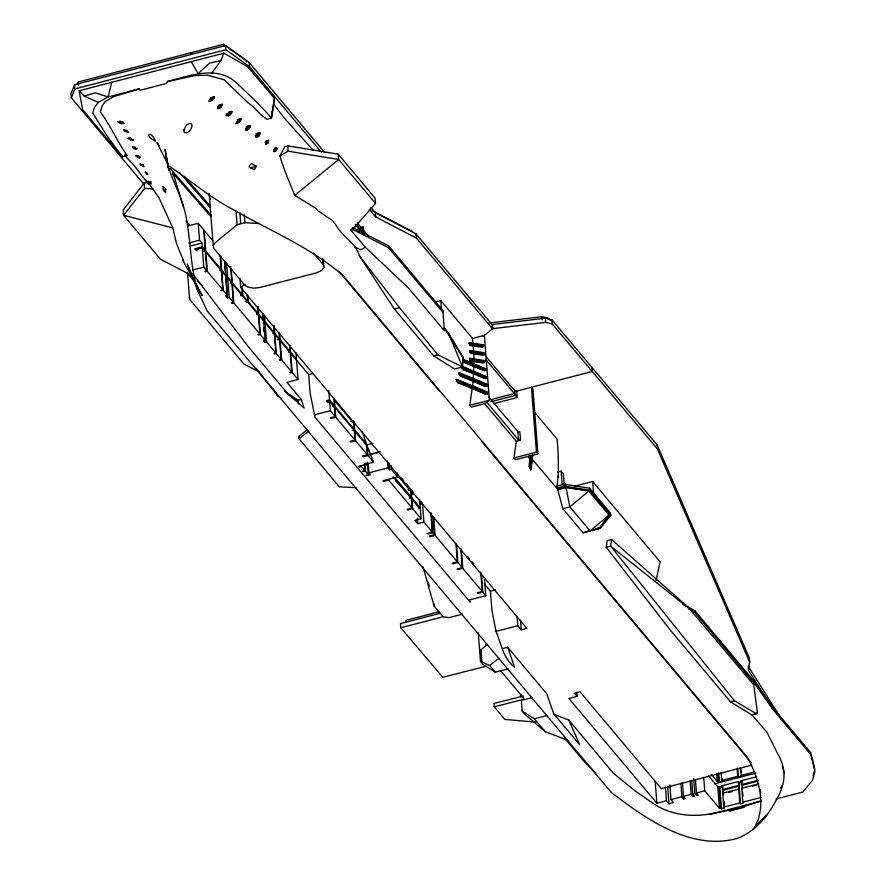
<?xml version="1.0" encoding="UTF-8"?>
<svg xmlns="http://www.w3.org/2000/svg" width="886" height="886" viewBox="0 0 886 886"><rect width="100%" height="100%" fill="white"/><g stroke="black" fill="none" stroke-linecap="round" stroke-linejoin="round"><path stroke-width="1.33" d="M473.334 379.252L473.988 356.914L472.57 338.441L440.807 300.598L434.539 302.226M463.3 358.365L444.185 327.853L448.493 332.992L463.223 357.379L462.514 366.948L454.551 369.008L433.686 355.884L394.303 308.97L359.428 255.866C356.006 243.595 344.289 237.836 337.81 227.968C335.429 224.546 333.335 220.226 329.304 218.543L317.764 210.503L315.726 208.243L294.761 195.374C289.567 182.317 283.808 169.514 279.887 155.903L284.96 146.589L287.717 145.869L338.208 154.164L375.077 198.076L375.487 203.392L353.791 228.167L352.805 227.912L350.911 230.072L365.353 247.283L408.645 288.216L444.418 330.832L442.834 310.499L388.467 245.721L353.669 228.023M530.492 459.679L529.319 458.272L529.606 455.581M532.929 454.972L530.858 469.879L529.042 466.479L530.182 455.847M529.883 463.145L530.315 459.037M529.673 468.472L531.091 455.293M530.858 469.879L532.442 455.072M274.372 98.28L271.459 118.104L274.372 98.28L247.726 66.804L223.903 53.193L79.142 90.76L82.608 109.654L122.323 156.811L127.263 155.526C117.196 141.694 110.606 125.668 100.328 111.846L102.045 106.231L104.814 101.857L113.618 96.652L139.18 88.899L140.475 90.195L166.612 83.406L167.509 81.545C188.829 75.808 217.435 65.032 236.197 82.619C248.279 94.093 260.705 105.345 271.459 118.104L266.863 119.3L260.584 114.46L253.861 107.284L246.917 101.735L224.103 79.729L207.435 75.221L202.551 75.299L194.61 75.631L167.509 81.545M752.07 715.024L730.485 701.812L670.193 629.968L606.223 547.304L607.165 540.681L611.606 539.53L692.077 610.753L691.036 610.532L753.82 684.956L757.452 713.141L752.07 715.024L766.767 731.947L777.454 753.266C787.078 769.79 785.627 783.811 776.28 799.87C768.029 816.272 754.761 831.71 737.307 838.389C691.279 851.324 645.861 818.764 611.351 792.494L207.08 310.809L198.697 292.912L187.3 264.05L192.794 277.672L202.119 295.559L182.649 260.119M768.162 701.612L748.504 670.281L749.634 662.119L749.312 657.966L657.091 444.816L551.878 319.791L545.322 318.218L492.073 324.531L416.021 233.915L375.321 212.74L370.88 207.457M472.57 338.441L484.409 335.373L489.393 400.25L485.417 403.44L471.263 407.106L469.779 405.345L473.29 380.526M537.935 453.898L536.451 452.137L531.456 387.248L532.94 389.009L537.935 453.898L515.43 459.734L513.958 457.973L516.305 441.35L484.288 403.196M557.582 489.183L565.91 487.023L588.791 491.043L609.014 515.143L599.911 528.078L583.066 532.796L562.843 508.686L557.582 489.183L531.888 458.837M611.606 539.53L610.664 546.153L734.45 700.782L756.578 713.861M214.257 98.014L214.467 96.74L210.923 98.313L209.052 101.513L210.436 101.392L214.257 98.014L209.45 99.265M111.691 82.232L108.17 96.951L98.291 102.411L94.437 107.383L92.808 113.12L106.508 135.137L122.323 156.811L121.504 154.386M272.689 110.174L271.692 113.375M813.071 775.748L814.134 771.95M656.094 580.308L660.092 561.868L592.634 481.497L574.804 486.126M368.177 463.201L368.919 472.836L370.525 474.752L366.516 475.793L366.04 475.217L368.288 474.641L365.309 471.086L363.061 471.673L362.584 471.108L364.833 470.521L361.444 466.479L359.195 467.066L358.719 466.501L373.504 462.104L367.203 445.957L367.934 455.482L373.504 462.104M211.92 72.918L220.946 60.536L223.903 53.193M324.697 152.447L249.221 62.529L225.587 45.563L74.634 84.735L71.013 93.639L71.334 97.792L144.064 184.476M71.334 97.792L74.956 88.888L74.634 84.735M77.281 84.336L78.234 82.01L223.505 44.3L244.879 59.65L246.662 61.765M276.266 150.554L276.953 148.881L276.698 147.729L275.635 147.763L274.405 148.97L273.973 151.805L276.266 150.554L273.863 151.185M267.96 143.122L268.458 140.276L266.265 141.494L265.767 144.34L267.96 143.122L265.556 143.742M523.194 696.031L493.978 703.484L494.233 706.818L523.449 699.364L523.881 698.423L500.402 670.436M469.048 343.192L469.325 342.616L483.003 344.754L483.955 345.529L483.158 346.758L481.408 347.212L470.189 345.451L469.048 343.192L483.955 345.529M470.189 345.451L470.466 344.875M469.658 351.089L469.934 350.513L483.612 352.65L484.564 353.425L483.767 354.655L482.017 355.109L470.754 353.348L469.658 351.089L484.564 353.425M485.694 370.259L463.068 360.934L464.242 362.341L484.321 370.614L485.694 370.259L486.292 369.085L462.614 359.317L486.292 369.085M486.901 376.982L461.551 366.527L462.979 369.462L484.93 378.521L486.292 378.156L486.901 376.982L462.282 366.317M486.901 386.063L487.51 384.878L486.746 384.059L459.768 372.928L458.837 373.05L460.255 375.985L485.539 386.418L486.901 386.063L459.081 374.59M487.51 393.96L488.12 392.775L487.355 391.955L457.043 379.452L456.113 379.585L457.53 382.508L486.148 394.314L487.51 393.96L456.356 381.113M485.218 645.949L486.547 643.646M258.579 133.011L255.888 136.09L256.076 137.264L257.394 137.164L259.044 135.846L259.886 132.9L256.165 133.631M256.342 166.302L254.492 169.647L249.077 166.812L251.214 163.401L256.342 166.302L250.328 167.875M782.083 785.616L780.466 788.042M248.877 125.934L245.954 129.079L246.075 130.264L247.404 130.164L250.295 127.03L250.184 125.834L246.463 126.554M239.851 121.637L240.937 118.635L237.902 120.075L236.817 123.088L239.851 121.637L236.241 122.578M484.376 362.551L485.174 361.322L484.221 360.547L469.669 358.265L470.245 361.067L482.626 363.005L484.376 362.551L469.547 360.225M230.648 114.438L231.866 111.403L228.522 112.921L227.215 114.759L227.303 115.966L228.721 115.833L230.648 114.438L225.83 115.689M221.002 107.35L222.264 104.304L218.975 105.811L217.712 108.856L221.002 107.35L217.391 108.291M597.43 528.111L599.866 527.48L609.014 515.143L590.087 530.969L569.864 506.87L565.91 487.023M470.245 361.067L470.665 360.513M557.05 486.104L564.282 484.221L589.655 488.23L610.664 513.26L610.808 515.242L600.043 528.632L592.357 530.625M323.257 259.321L323.899 267.627L321.452 270.651L316.457 272.822L260.218 287.418L254.016 288.149L248.279 287.252L244.536 284.96L213.925 248.501L213.183 245.433L215.63 242.41L237.06 224.734L244.924 222.696L258.546 223.482M183.779 261.304L176.524 243.595L172.759 227.879L158.971 197.766L148.881 183.502L147.475 182.272L144.163 183.136L123.154 209.982L123.564 215.287L160.432 259.21L187.566 273.309L194.311 281.327M144.163 183.136L144.573 188.452L123.564 215.287L172.748 227.857M529.23 455.692L528.676 456.279L529.319 458.272M529.042 466.479L529.584 465.892M752.712 829.65L766.434 815.198L754.451 827.557C767.132 805.54 758.815 777.775 747.153 757.087L342.993 275.535C310.399 247.139 269.997 230.77 232.885 209.461C210.27 197.434 190.645 180.888 169.713 166.424L168.163 166.823C174.487 184.908 184.21 202.041 186.835 221.411C191.21 245.2 190.313 269.942 198.697 292.912M588.791 491.043L569.864 506.87L562.843 508.686M128.204 138.305L130.275 138.426L133.243 140.376L131.172 140.254L128.204 138.305L130.652 137.673M294.761 195.374L338.618 159.48L338.208 154.164M483.247 336.292L492.849 328.628L492.527 324.475M307.464 429.599L298.826 436.41L299.014 438.791L339.349 486.857L355.917 487.621M299.014 438.791L308.727 431.128M478.274 632.637L480.489 661.432L482.028 662.407L480.699 649.936L487.688 644.487M481.619 661.92L489.681 665.497L498.807 658.387M517.07 616.202L517.801 625.737L521.278 629.88L526.838 628.429L240.638 287.429L245.068 284.34M118.026 121.77L120.662 121.736L124.129 123.553L121.482 123.586L118.026 121.77L120.463 121.127M375.487 203.392L338.618 159.48L288.127 151.185L279.887 155.903M365.353 247.283L360.823 249.741L355.153 247.205M760.697 800.922L737.617 808.685L710.384 813.857C689.961 817.59 667.701 814.467 650.811 801.775L634.819 790.666L613.433 773.268L568.746 720.019L553.506 714.16M583.066 532.796L591.438 530.271M190.723 53.359L191.863 53.027M464.242 362.341L484.321 370.614M79.142 90.76L84.17 96.042L95.167 92.853L108.17 96.951L139.18 88.899M332.615 406.231L334.41 405.766L329.526 399.951L326.834 400.638L326.923 401.923L329.625 401.236L334.509 407.051L335.24 416.575L330.29 417.871L330.843 418.524L335.794 417.228L354.987 440.076L350.025 441.383L350.579 442.036L355.541 440.73L367.38 454.817L362.407 456.124L362.961 456.788L367.934 455.482M351.044 421.658L353.525 421.005M397.415 472.969L397.714 476.867L383.04 480.721L383.594 481.375L388.6 480.068L412.101 508.032L407.073 509.35L407.626 510.004L412.654 508.686L421.105 518.742L414.991 520.337L417.804 523.67L423.907 522.075L432.268 532.021L427.207 533.35L427.772 534.003L432.822 532.685L434.528 534.712L429.477 536.041L430.031 536.706L435.081 535.377L457.342 561.857L452.259 563.186L452.812 563.85L457.896 562.51L462.237 567.671L457.143 569.011L457.697 569.665L462.78 568.336L482.261 591.505L477.155 592.845L477.709 593.509L482.815 592.169L485.783 595.691L469.514 599.911L470.222 602.159L314.973 417.173L310.111 393.074L308.693 374.601L295.448 358.819M408.114 489.615L410.639 488.961M408.667 490.279L411.193 489.615L413.131 491.929L413.308 494.266L411.37 491.951L411.824 497.877L420.274 507.933L418.413 508.409M74.956 88.888L225.908 49.716L249.531 66.683L321.463 152.37M210.857 97.67L214.467 96.74M119.211 122.689L122.866 121.736M121.482 123.586L123.929 122.955M208.985 100.882L212.596 99.941M218.654 105.246L222.264 104.304M124.516 130.895C135.658 136.101 119.643 126.144 124.516 130.895L126.953 130.264M217.502 106.763L222.308 105.512M228.256 112.334L231.866 111.403M129.256 139.257L131.704 138.626M225.941 114.161L231.955 112.6M131.172 140.254L133.609 139.623M237.326 119.577L240.937 118.635M133.11 147.851L136.422 149.38L134.14 147.01L132.169 146.866L133.11 147.851L135.547 147.22M237.415 120.773L241.025 119.843M134.871 148.892L137.308 148.261M235.698 123.608L238.112 122.988M246.574 126.764L250.184 125.834M136.566 156.545L139.667 158.129L139.168 156.789L135.636 155.559L136.566 156.545L139.002 155.914M245.477 128.282L250.295 127.03M138.205 157.619L140.641 156.977M245.511 129.766L249.121 128.824M256.275 133.841L259.886 132.9M140.752 165.051C149.956 170.378 136.787 160.576 140.752 165.051L143.189 164.419M255.268 135.325L260.085 134.074M255.434 136.776L259.044 135.846M266.055 140.896L268.458 140.276M265.058 142.38L268.668 141.439M274.283 148.35L276.698 147.729M148.726 182.162L151.074 183.945L150.731 182.571L148.062 181.109L148.726 182.162L151.163 181.53M273.342 149.823L276.953 148.881M152.802 188.884L144.573 188.452M163.467 190.412L165.748 192.672L165.317 188.541L162.747 186.359L163.467 190.412L165.904 189.781M187.234 226.151L198.231 223.294L203.691 229.795L205.286 250.528L202.196 246.851L201.897 243.03L199.538 240.206L198.231 223.294M188.873 242.974L199.538 240.206M190.125 246.086L201.897 243.03M192.627 273.696L248.401 346.836L287.773 393.761L304.153 408.047L301.229 399.431L286.898 382.353L298.05 379.463L292.192 372.485L290.353 372.962L289.866 372.386L291.704 371.91L281.582 359.838L279.743 360.325L279.256 359.749L281.106 359.273L276.277 353.525L274.438 354.001L273.951 353.425L275.801 352.949L266.575 341.963L264.737 342.439L263.319 340.756L265.169 340.279L260.362 334.565L258.524 335.041L258.036 334.465L259.886 333.989L233.849 302.968L231.999 303.444L231.523 302.868L233.361 302.392L229.23 297.463L227.381 297.94L225.531 295.725L227.37 295.248L223.239 290.32L221.389 290.807L220.913 290.231L222.751 289.744L207.324 271.36L205.486 271.847L204.998 271.271L206.837 270.795L205.364 251.646L202.285 247.969L195.285 249.786L195.197 248.667L202.196 246.851M203.924 251.58L205.762 251.103L221.19 269.488L220.093 255.234M192.749 269.975L203.758 267.118L206.837 270.795M357.745 223.46L360.956 227.292L362.806 226.816L363.282 227.392L363.847 234.701M350.911 230.072L352.927 229.552L388.611 247.703L442.978 312.481L442.834 310.499M361.444 227.868L363.282 227.392M219.839 270.54L221.677 270.064L225.808 274.981L224.712 260.739M230.604 266.575L231.8 282.125L227.669 277.196L225.83 277.672L225.531 273.785M233.361 302.392L231.888 283.243L227.757 278.315L225.908 278.791L227.381 297.94M230.449 283.177L232.287 282.7L242.41 294.761L240.571 295.237M241.047 295.813L242.897 295.337L247.715 301.085L245.876 301.561M246.352 302.137L248.202 301.661L258.324 313.722L256.486 314.198M256.962 314.774L258.812 314.297L263.607 320.012L263.109 313.533M263.175 322.183L265.025 321.696L274.239 332.682L273.741 326.203M263.264 323.301L265.102 322.825L274.328 333.8L275.801 352.949M272.877 333.734L274.715 333.258L279.544 339.006L277.695 339.482L278.182 340.058M394.303 308.97L399.475 307.63L437.817 354.81L462.514 366.948L448.493 332.992M288.304 352.119L290.154 351.642L289.656 345.163M308.693 374.601L312.658 373.571M433.686 355.884L437.817 354.81M481.253 345.208L483.003 344.754M284.561 391.213L298.128 400.228L301.229 399.431M481.862 353.104L483.612 352.65M482.471 361.001L484.221 360.547M314.264 414.936L330.356 410.761L335.24 416.575M484.753 355.02L514.744 390.759L516.737 391.069L592.202 371.478L591.881 367.325M490.877 399.608L514.356 393.517L517.236 397.493L493.69 403.606M469.779 405.345L489.393 400.25M490.678 401.79L515.818 395.267M365.996 445.071L372.629 443.354M370.082 454.285L380.282 451.638M369.351 454.828L377.303 452.768M358.719 466.501L360.967 465.914M368.919 472.836L388.024 467.874L389.63 469.79L391.39 469.336L397.714 476.867M516.305 441.35L520.525 440.253L519.883 431.947L517.889 431.637L488.773 396.95M513.958 457.973L536.451 452.137M557.759 471.994L561.137 471.119L563.396 473.811L564.238 484.664M610.808 515.242L589.81 490.213L564.437 486.204L556.751 488.197C559.044 471.939 558.667 455.371 557.028 439.068L534.092 411.746M557.493 489.825L565.955 487.621L582.822 489.858M592.656 529.961L599.911 528.078L599.866 527.48M606.223 547.304L610.664 546.153L691.966 610.842M484.254 583.785L490.434 591.15L495.54 589.821M439.279 611.717L406.021 620.344L406.187 622.426M440.187 613.278L400.472 623.589L400.793 627.742L442.801 677.292L486.414 666.161M400.793 627.742L443.155 616.745L449.014 617.664L462.403 614.186M502.495 648.596L507.678 647.256L514.578 667.18C502.982 658.165 501.332 643.801 495.994 631.397L517.801 625.737M480.489 661.432L483.058 664.5L495.296 672.186L508.143 668.852M532.054 697.67L521.345 700.449L522.164 711.093L524.733 714.16L545.167 731.615L568.291 740.508M576.742 692.254L577.063 696.341L568.912 698.456L656.869 803.259L666.449 800.767L668.952 803.757L673.482 802.583L670.968 799.593L669.838 784.874M522.164 711.093L534.391 718.779L547.249 715.445M730.485 701.812L734.45 700.782M754.363 713.939L757.452 713.141M751.727 765.161L661.299 788.629L580.031 691.8L574.46 693.251L577.063 696.341M711.325 774.397L717.35 781.585L718.745 781.219L719.41 782.017L722.422 781.242L722.223 778.661M721.16 772.703L721.747 780.444L737.739 776.291L738.403 777.088L741.416 776.302L740.153 767.774M740.751 775.516L753.776 772.127M714.537 783.833L755.902 773.101M708.279 775.56L717.76 786.857L719.144 786.491L719.809 787.289L721.459 808.708L724.471 807.921L723.807 807.135L722.732 793.214L738.725 789.061L739.256 789.703L738.149 781.574L722.156 785.716L723.275 793.856L722.732 793.214M757.63 781.23L741.992 785.284L741.449 784.642L741.15 780.787L756.788 776.723M670.968 799.593L681.899 796.758L683.704 798.917L685.288 798.496L683.471 796.348L691.158 794.354L692.974 796.503L694.558 796.093L692.741 793.945L694.879 793.391L696.684 795.539L698.268 795.13L696.462 792.981L704.758 790.821L719.399 808.276L720.794 807.91L721.459 808.708M719.809 787.289L722.821 786.513L722.156 785.716M738.149 781.563L738.813 782.36L741.826 781.574L742.435 789.603M718.945 788.064L722.954 787.023M738.968 782.87L741.637 782.172M722.455 789.581L738.437 785.428M741.449 784.642L758.394 780.245M722.998 790.223L738.979 786.07M738.725 789.061L739.788 802.982L740.463 803.779L743.465 802.993L742.8 802.195L741.737 788.285L758.671 783.888M728.602 792.472L732.6 791.431M752.69 786.214L756.6 785.206M723.807 807.135L739.788 802.982M742.8 802.195L761.041 797.466M709.232 814.555L761.262 801.055M729.377 811.1L744.052 807.29M776.07 798.984L802.76 792.051L812.517 780.267L814.987 771.396L810.912 754.728L773.556 710.207L755.337 684.535L695.067 612.724L691.036 610.532M333.169 406.884L334.963 406.419L354.156 429.267L353.702 423.342L334.498 400.494L334.963 406.419M352.905 430.397L354.71 429.931L366.549 444.019L362.219 431.847M409.421 497.699L411.27 497.223L410.816 491.298L397.703 475.693M409.974 498.353L411.824 497.877M422.412 502.761L419.621 503.469L419.532 502.196L421.393 501.709M220.946 60.536L209.495 63.183L198.054 73.616L191.232 61.588M462.979 369.462L475.306 374.036M460.255 375.985L467.398 378.422M457.53 382.508L468.251 386.429M488.862 322.991L542.121 316.69L548.678 318.251L550.439 320.344M369.418 209.484L375.642 216.893L416.342 238.068L492.394 328.684L545.643 322.371L552.199 323.944L657.412 448.969L749.634 662.119M535.997 722.168L504.81 719.421L494.233 706.818M469.48 344.61L483.158 346.758M470.045 352.506L483.767 354.655M478.562 353.946L481.065 354.334M469.259 358.83L485.174 361.322M486.768 402.1L518.531 439.932L520.525 440.253M466.966 361.521L470.654 363.05M463.456 367.723L467.221 369.274M461.794 368.067L486.292 378.156M477.842 375.077L484.93 378.521M458.837 373.05L487.51 384.878M470.721 378.366L474.387 379.873M469.879 379.452L485.539 386.418M456.113 379.585L488.12 392.775M482.205 390.748L485.993 392.31M470.699 387.437L486.148 394.314M84.17 96.042L98.291 102.411M259.587 372.087L243.971 364.135L189.604 299.357L187.522 272.722M372.308 210.635L411.813 231.18M683.117 604.307L694.912 610.753L755.182 682.552L773.4 708.224L810.756 752.746L814.832 769.413M688.477 608.771L692.077 610.753M124.992 154.175L127.263 155.526M256.065 368.222L278.16 396.252L281.637 398.445M288.028 394.447L298.194 401.214L298.471 403.938M595.89 773.201L583.664 760.919L564.482 738.116M197.644 281.05L202.008 285.514M395.333 480.677L411.27 497.223L394.735 477.543M124.572 155.349L133.985 165.283L148.095 183.856M273.608 104.072L284.317 118.093L312.946 150.022M184.177 176.314L210.569 206.405M179.493 172.615L210.359 207.811M170.334 168.672L211.189 215.265M172.681 172.991L210.901 216.572M422.799 566.342L434.151 606.068L443.155 616.745M467.498 556.397L469.27 558.501M471.917 561.658L473.689 563.762M401.015 477.521L403.639 480.633M406.264 483.756L408.889 486.879M393.085 476.757L411.37 498.508L412.101 508.032M485.96 359.694L514.356 393.517M469.325 342.616L470.034 343.458M469.934 350.513L470.643 351.354M363.216 229.983L368.543 236.318M469.669 358.265L470.377 359.107M356.117 224.391L364.091 233.893M355.319 224.457L363.282 233.948M358.332 231.357L358.819 231.933M564.282 483.136L566.032 485.229M459.768 372.928L460.941 374.335M457.043 379.452L458.217 380.858M338.773 271.205L439.257 390.925M481.951 441.793L751.284 762.691M313.522 253.097L323.146 264.56L323.899 267.627M741.15 780.787L741.826 781.574M741.737 788.285L742.269 788.928M721.747 780.444L722.422 781.242M212.74 240.582L204.168 230.371L205.762 251.103M186.149 221.024L189.693 225.243M419.532 502.196L421.204 504.178M290.154 351.642L280.02 339.582L279.522 333.103M326.834 400.638L328.462 402.576M195.197 248.667L196.98 250.782M366.051 463.145L367.546 464.917L367.336 462.282M366.139 464.253L367.624 466.025L368.288 474.641M507.678 647.256L546.773 693.849L553.684 713.773L579.843 744.949L568.746 720.019M480.699 649.936L481.508 655.74M489.681 665.497L495.296 672.186M534.391 718.779L545.167 731.615M359.428 255.866L399.475 307.63M272.932 388.589L278.16 396.252M159.103 145.825L156.988 142.58L168.794 166.047M778.761 714.869L748.194 666.128L748.504 670.281M780.223 717.184L781.673 719.51M769.624 703.938L772.537 708.578M145.658 179.714L147.74 183.302M147.475 182.272L148.438 184.055M172.526 173.468L174.387 177.178L183.568 207.346M166.302 155.371L165.46 153.123L168.96 170.378L165.073 149.546L168.163 166.823M784.487 773.533L782.36 766.445M428.159 582.047L429.289 586.023M209.395 196.249L210.148 199.317M495.994 631.397L491.852 609.623L490.434 591.15M760.454 789.869L760.653 792.405M740.818 768.572L741.117 772.437M742.645 792.283L742.955 796.304M737.706 768.062L738.403 777.088M738.813 782.36L740.463 803.779M737.141 768.55L737.739 776.291M723.031 789.182L723.441 794.543M723.951 801.232L724.261 805.252M718.712 772.991L719.41 782.017M718.147 773.489L718.745 781.219M719.144 786.491L720.794 807.91M716.752 773.843L717.35 781.585M717.76 786.857L719.399 808.276M694.912 610.753L695.067 612.724M703.728 777.443L704.758 790.821M695.455 779.481L696.684 795.539M693.749 778.661L694.879 793.391M691.733 780.444L692.974 796.503M690.128 780.965L691.158 794.354M657.091 444.816L657.412 448.969M682.464 782.847L683.704 798.917M680.869 783.368L681.899 796.758M667.623 786.358L668.952 803.757M665.419 787.377L666.449 800.767M655.219 781.84L656.869 803.259M592.634 481.497L593.554 493.369M589.655 488.23L589.81 490.213M551.878 319.791L552.199 323.944M564.282 484.221L564.437 486.204M561.137 471.119L562.178 484.675M558.501 476.258L558.612 477.731M545.322 318.218L545.643 322.371M542.121 316.69L542.354 319.802M516.737 391.069L517.236 397.493M514.677 389.951L515.065 394.946M517.889 431.637L518.531 439.932M520.536 620.233L521.278 629.88M523.272 697.149L523.449 699.364M520.879 694.391L521.09 697.116M492.073 324.531L492.394 328.684M484.398 577.761L485.783 595.691M481.43 574.228L482.815 592.169M480.777 572.19L482.261 591.505M461.407 550.394L462.78 568.336M460.742 548.356L462.237 567.671M440.807 300.598L441.516 309.834M456.511 544.58L457.896 562.51M455.958 543.915L457.342 561.857M416.021 233.915L416.342 238.068M433.708 517.435L435.081 535.377M433.154 516.782L434.528 534.712M431.338 513.371L432.822 532.685M430.784 512.706L432.268 532.021M433.985 603.986L434.151 606.068M422.522 504.134L423.907 522.075M419.654 499.892L420.274 507.933M421.105 518.742L420.374 509.217L411.924 499.161L412.654 508.686M417.384 518.21L417.804 523.67M388.467 245.721L388.611 247.703M375.321 212.74L375.642 216.893M391.091 465.438L391.39 469.336M389.109 462.913L389.63 469.79M387.492 460.986L388.024 467.874M362.806 226.816L363.271 232.907M360.956 227.292L361.333 232.165M358.077 222.286L358.631 229.596M357.689 222.929L358.055 227.802M352.805 227.912L352.927 229.552M367.38 454.817L366.649 445.304L354.81 431.216L355.541 440.73M364.744 463.71L365.309 471.086M364.367 464.375L364.833 470.521M354.09 421.891L354.71 429.931M354.987 440.076L354.256 430.552L335.063 407.704L335.794 417.228M333.789 397.725L334.41 405.766M322.692 258.623L323.146 264.56M328.795 390.571L329.526 399.951M329.625 401.236L330.356 410.761M287.717 145.869L288.127 151.185M295.99 352.717L296.489 359.195L290.63 352.218L290.132 345.739M298.05 379.463L296.577 360.314L290.719 353.337L292.192 372.485M298.128 400.228L298.194 401.214M291.704 371.91L290.231 352.761L280.109 340.7L281.582 359.838M279.046 332.527L279.544 339.006M281.106 359.273L279.622 340.124L274.804 334.376L276.277 353.525M274.117 325.483L274.715 333.258M249.221 62.529L249.531 66.683M264.526 315.228L265.025 321.696M265.102 322.825L266.575 341.963M265.169 340.279L263.696 321.131L258.889 315.416L260.362 334.565M262.677 315.704L263.076 320.887M263.585 327.399L263.895 331.508M264.427 338.341L264.737 342.439M258.214 306.523L258.812 314.297M257.826 307.243L258.324 313.722M259.886 333.989L258.413 314.84L232.376 283.819L233.849 302.968M244.292 214.478L244.924 222.696M247.703 295.182L248.202 301.661M247.216 294.606L247.715 301.085M239.862 212.618L240.693 223.35M225.587 45.563L225.908 49.716M223.505 44.3L223.66 46.371M242.399 288.858L242.897 295.337M236.008 211.045L237.06 224.734M241.812 286.986L242.41 294.761M239.918 278.093L240.638 287.429M231.191 268.447L232.287 282.7M226.572 262.943L227.669 277.196M227.757 278.315L229.23 297.463M227.37 295.248L225.897 276.1L221.766 271.182L223.239 290.32M224.634 262.123L225.332 271.194M220.581 255.81L221.677 270.064M222.751 289.744L221.279 270.607L205.851 252.222L207.324 271.36M209.174 193.425L213.183 245.433M202.285 247.969L203.758 267.118M189.449 297.375L189.604 299.357M78.234 82.01L78.466 85.122M183.845 129.877L184.255 132.402C188.297 134.805 193.17 127.595 191.664 123.929L189.538 123.376L186.337 125.159L183.845 129.877M155.283 140.94C142.856 135.126 151.229 129.655 155.327 140.896M145.282 172.006C146.943 176.026 150.343 174.464 145.282 172.006"/></g></svg>
